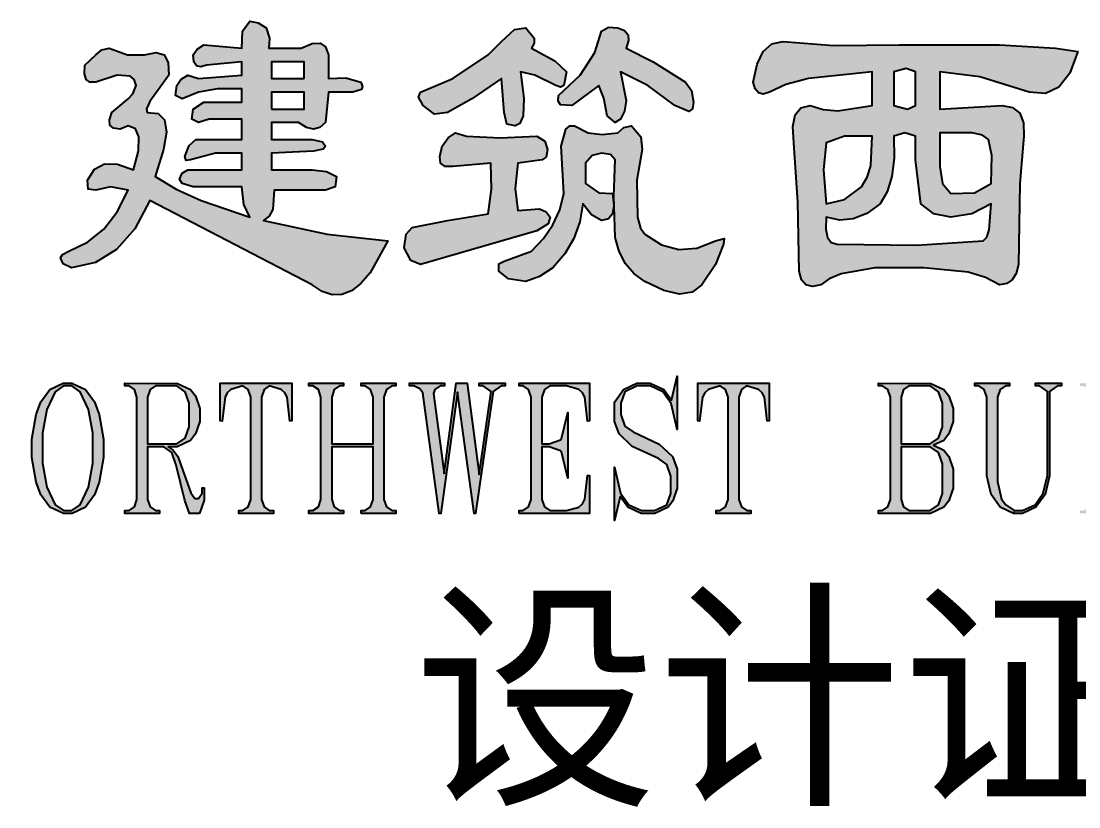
# Model space of a CAD drawing. Extents: x 1241380 to 1952554, y 1012187 to 1766051.
# Drawn here: x 1714487 to 1716441, y 1302134 to 1303586 of the extents above; entities that cross this region are included whole.
import ezdxf
from ezdxf.enums import TextEntityAlignment as Align

# ---------------------------------------------------------------- set-up
doc = ezdxf.new("R2010")
doc.units = 0
for name, color, linetype in [('BTTK', 7, 'Continuous'), ('Logo', 4, 'Continuous'), ('WALL', 2, 'Continuous')]:
    doc.layers.add(name, color=color, linetype=linetype)
doc.styles.add('HT', font='')
doc.styles.add('HZ(TK)', font='geniso.shx', dxfattribs={"width": 0.9, "bigfont": 'hztxt.shx'})
doc.styles.get('HT').set_extended_font_data('SimHei')

# ---------------------------------------------------------------- blocks, each defined once
blk = doc.blocks.new('vhtemplate_2020年新竖式图框_A0')
at = {"layer": 'Logo'}
h = blk.add_hatch(color=4, dxfattribs=at)
h.dxf.hatch_style = 1
h.paths.add_polyline_path([(1122.602, 782.066), (1122.529, 782.043), (1122.477, 782.056), (1122.446, 782.106), (1122.435, 782.191), (1122.485, 782.264), (1122.569, 782.316), (1123.035, 782.275), (1123.044, 782.483), (1123.135, 782.608), (1123.235, 782.587), (1123.335, 782.525), (1123.377, 782.4), (1123.368, 782.275), (1123.768, 782.275), (1123.902, 782.332), (1124.002, 782.337), (1124.068, 782.29), (1124.102, 782.191), (1124.102, 781.9), (1124.318, 781.91), (1124.501, 781.858), (1124.52, 781.804), (1124.51, 781.764), (1124.401, 781.733), (1124.102, 781.733), (1124.068, 781.358), (1123.997, 781.296), (1123.918, 781.275), (1123.831, 781.296), (1123.735, 781.358), (1123.402, 781.358), (1123.402, 781.15), (1123.902, 781.15), (1124.027, 781.119), (1124.068, 781.067), (1124.039, 781.03), (1123.918, 781.004), (1123.402, 780.983), (1123.402, 780.775), (1123.902, 780.775), (1124.077, 780.754), (1124.201, 780.692), (1124.185, 780.567), (1124.068, 780.525), (1123.435, 780.525), (1123.418, 780.286), (1123.373, 780.205), (1123.302, 780.15), (1124.085, 779.984), (1124.835, 779.9), (1124.614, 779.507), (1124.5, 779.375), (1124.385, 779.286), (1124.267, 779.24), (1124.147, 779.237), (1124.026, 779.276), (1123.902, 779.359), (1121.902, 780.4), (1121.717, 780.051), (1121.494, 779.796), (1121.234, 779.635), (1120.936, 779.567), (1120.836, 779.619), (1120.803, 779.692), (1120.828, 779.734), (1120.903, 779.776), (1121.136, 779.885), (1121.336, 780.046), (1121.502, 780.26), (1121.636, 780.525), (1121.419, 780.567), (1121.236, 780.525), (1121.144, 780.536), (1121.136, 780.65), (1121.221, 780.783), (1121.344, 780.848), (1121.504, 780.845), (1121.702, 780.775), (1121.761, 781.012), (1121.769, 781.181), (1121.727, 781.283), (1121.636, 781.317), (1121.536, 781.275), (1121.454, 781.288), (1121.411, 781.327), (1121.404, 781.392), (1121.436, 781.483), (1121.636, 781.65), (1121.694, 781.712), (1121.736, 781.817), (1121.709, 781.887), (1121.661, 781.931), (1121.502, 781.941), (1121.236, 781.858), (1121.165, 781.856), (1121.119, 781.889), (1121.098, 781.96), (1121.102, 782.066), (1121.236, 782.191), (1121.311, 782.254), (1121.402, 782.275), (1121.627, 782.191), (1121.836, 782.191), (1121.979, 782.223), (1122.077, 782.191), (1122.129, 782.098), (1122.135, 781.941), (1121.902, 781.619), (1121.861, 781.528), (1121.869, 781.483), (1122.006, 781.47), (1122.085, 781.39), (1122.106, 781.241), (1122.069, 781.025), (1121.969, 780.692), (1122.227, 780.536), (1122.535, 780.4), (1123.135, 780.192), (1123.06, 780.348), (1123.035, 780.567), (1122.435, 780.567), (1122.302, 780.609), (1122.269, 780.661), (1122.302, 780.734), (1122.369, 780.775), (1123.035, 780.775), (1123.035, 780.983), (1122.71, 780.983), (1122.402, 780.9), (1122.352, 780.89), (1122.335, 780.942), (1122.385, 781.077), (1122.469, 781.15), (1123.035, 781.15), (1123.035, 781.4), (1122.635, 781.4), (1122.502, 781.358), (1122.419, 781.4), (1122.435, 781.525), (1122.569, 781.608), (1123.035, 781.608), (1123.035, 781.775), (1122.735, 781.775), (1122.502, 781.733), (1122.302, 781.65), (1122.219, 781.692), (1122.235, 781.817), (1122.285, 781.889), (1122.369, 781.941), (1122.502, 781.9), (1123.035, 781.941), (1123.035, 782.108)])
h.paths.add_polyline_path([(1123.402, 781.525), (1123.802, 781.525), (1123.802, 781.733), (1123.402, 781.733)], flags=16)
h.paths.add_polyline_path([(1123.802, 781.9), (1123.802, 782.108), (1123.402, 782.108), (1123.402, 781.9)], flags=16)
h = blk.add_hatch(color=4, dxfattribs=at)
h.dxf.hatch_style = 1
h.paths.add_polyline_path([(1126.234, 782.358), (1126.392, 782.504), (1126.534, 782.525), (1126.634, 782.4), (1126.634, 782.337), (1126.601, 782.275), (1126.892, 782.119), (1127.034, 781.983), (1127.001, 781.817), (1126.959, 781.796), (1126.901, 781.817), (1126.642, 781.941), (1126.467, 781.983), (1126.509, 781.66), (1126.501, 781.442), (1126.459, 781.348), (1126.401, 781.317), (1126.301, 781.338), (1126.268, 781.483), (1126.234, 781.9), (1125.868, 781.65), (1125.568, 781.483), (1125.409, 781.462), (1125.268, 781.567), (1125.21, 781.671), (1125.235, 781.733), (1125.634, 781.9), (1126.068, 782.191)])
h.paths.add_polyline_path([(1127.384, 782.223), (1127.467, 782.483), (1127.55, 782.535), (1127.667, 782.525), (1127.748, 782.493), (1127.792, 782.441), (1127.798, 782.368), (1127.767, 782.275), (1128.1, 782.108), (1128.5, 781.858), (1128.575, 781.754), (1128.6, 781.608), (1128.586, 781.528), (1128.542, 781.494), (1128.367, 781.567), (1128.034, 781.817), (1127.7, 781.983), (1127.767, 781.629), (1127.75, 781.499), (1127.7, 781.4), (1127.634, 781.358), (1127.534, 781.442), (1127.492, 781.66), (1127.434, 781.817), (1127.101, 781.567), (1126.959, 781.577), (1126.932, 781.621), (1126.934, 781.692), (1127.201, 781.941)])
h.paths.add_polyline_path([(1127.475, 781.213), (1127.667, 781.233), (1127.742, 781.296), (1127.834, 781.317), (1127.95, 781.181), (1127.967, 781.025), (1127.9, 780.65), (1127.909, 780.192), (1127.944, 780.057), (1128, 779.984), (1128.204, 779.854), (1128.417, 779.796), (1128.638, 779.812), (1128.867, 779.9), (1128.975, 779.932), (1128.967, 779.859), (1128.867, 779.609), (1128.7, 779.359), (1128.581, 779.268), (1128.425, 779.244), (1128.231, 779.289), (1128, 779.401), (1127.865, 779.497), (1127.759, 779.619), (1127.682, 779.768), (1127.634, 779.942), (1127.617, 780.452), (1127.634, 780.9), (1127.575, 780.963), (1127.467, 780.983), (1127.351, 780.952), (1127.267, 780.859), (1127.267, 780.609), (1127.434, 780.494), (1127.6, 780.484), (1127.617, 780.338), (1127.6, 780.234), (1127.55, 780.171), (1127.467, 780.15), (1127.342, 780.223), (1127.234, 780.359), (1127.198, 780.137), (1127.126, 779.932), (1127.015, 779.742), (1126.867, 779.567), (1126.701, 779.463), (1126.534, 779.401), (1126.318, 779.432), (1126.201, 779.526), (1126.201, 779.619), (1126.268, 779.651), (1126.601, 779.776), (1126.751, 779.929), (1126.867, 780.098), (1126.951, 780.283), (1127.001, 780.484), (1126.967, 781.067), (1127.026, 781.275), (1127.074, 781.317), (1127.134, 781.317), (1127.301, 781.233)])
h.paths.add_polyline_path([(1126.109, 780.536), (1126.101, 780.859), (1125.634, 780.817), (1125.539, 780.817), (1125.484, 780.859), (1125.472, 780.942), (1125.501, 781.067), (1125.576, 781.171), (1125.668, 781.233), (1125.801, 781.192), (1126.218, 781.171), (1126.667, 781.192), (1126.767, 781.129), (1126.801, 781.025), (1126.784, 780.931), (1126.734, 780.9), (1126.434, 780.859), (1126.401, 780.546), (1126.434, 780.275), (1126.701, 780.296), (1126.784, 780.26), (1126.834, 780.192), (1126.809, 780.109), (1126.667, 780.025), (1125.235, 779.609), (1125.118, 779.661), (1125.035, 779.817), (1125.06, 779.984), (1125.135, 780.067), (1125.568, 780.15), (1126.068, 780.234)])
h = blk.add_hatch(color=4, dxfattribs=at)
h.dxf.hatch_style = 1
h.paths.add_polyline_path([(1131.233, 781.525), (1131.333, 781.567), (1131.333, 781.983), (1131.216, 782.025), (1131.066, 781.983), (1131.066, 781.567)], flags=16)
h.paths.add_polyline_path([(1130.458, 780.411), (1130.666, 780.567), (1130.737, 780.684), (1130.783, 780.827), (1130.799, 781.192), (1130.458, 781.192), (1130.233, 781.108), (1130.2, 780.775), (1130.233, 780.359)], flags=16)
h.paths.add_polyline_path([(1132.209, 779.945), (1132.241, 780.036), (1132.266, 780.359), (1132.024, 780.234), (1131.766, 780.192), (1131.558, 780.234), (1131.399, 780.359), (1131.333, 780.9), (1131.333, 781.192), (1131.199, 781.233), (1131.066, 781.192), (1131.068, 780.921), (1131.041, 780.692), (1130.985, 780.504), (1130.899, 780.359), (1130.733, 780.239), (1130.566, 780.171), (1130.4, 780.156), (1130.233, 780.192), (1130.229, 780.046), (1130.25, 779.942), (1130.295, 779.88), (1130.366, 779.859), (1131.349, 779.848), (1132.166, 779.9)], flags=16)
h.paths.add_polyline_path([(1131.633, 780.817), (1131.666, 780.609), (1131.766, 780.484), (1132.057, 780.494), (1132.266, 780.609), (1132.274, 780.952), (1132.232, 781.15), (1132.157, 781.202), (1132.032, 781.233), (1131.633, 781.233)], flags=16)
h.paths.add_polyline_path([(1130.325, 782.306), (1131.133, 782.316), (1132.366, 782.316), (1133.057, 782.275), (1133.332, 782.233), (1133.232, 781.968), (1133.099, 781.796), (1132.932, 781.718), (1132.732, 781.733), (1132.124, 781.921), (1131.633, 781.983), (1131.633, 781.525), (1132.399, 781.567), (1132.528, 781.543), (1132.616, 781.473), (1132.661, 781.356), (1132.666, 781.192), (1132.616, 780.609), (1132.599, 779.609), (1132.572, 779.5), (1132.524, 779.421), (1132.455, 779.375), (1132.366, 779.359), (1132.195, 779.45), (1131.982, 779.515), (1131.433, 779.567), (1130.833, 779.567), (1130.416, 779.494), (1130.27, 779.434), (1130.166, 779.359), (1130.062, 779.338), (1129.983, 779.359), (1129.929, 779.421), (1129.9, 779.526), (1129.883, 780.379), (1129.833, 781.108), (1129.821, 781.309), (1129.85, 781.452), (1129.921, 781.538), (1130.033, 781.567), (1130.193, 781.52), (1130.375, 781.504), (1130.799, 781.567), (1130.799, 781.983), (1130.016, 781.9), (1129.737, 781.827), (1129.533, 781.733), (1129.458, 781.71), (1129.4, 781.723), (1129.358, 781.772), (1129.333, 781.858), (1129.381, 782.077), (1129.458, 782.233), (1129.564, 782.327), (1129.7, 782.358)])
h = blk.add_hatch(color=4, dxfattribs=at)
h.dxf.hatch_style = 1
h.paths.add_polyline_path([(1120.135, 778.113), (1120.037, 778.045), (1120.037, 776.544), (1120.019, 776.544), (1119.288, 778.074), (1119.288, 776.646), (1119.386, 776.578), (1119.437, 776.578), (1119.437, 776.544), (1119.116, 776.544), (1119.116, 776.578), (1119.166, 776.578), (1119.263, 776.646), (1119.263, 778.045), (1119.166, 778.113), (1119.116, 778.113), (1119.116, 778.147), (1119.389, 778.147), (1120.013, 776.841), (1120.013, 778.045), (1119.915, 778.113), (1119.864, 778.113), (1119.864, 778.147), (1120.185, 778.147), (1120.185, 778.113)])
h.paths.add_polyline_path([(1121.277, 776.928), (1121.222, 776.774), (1121.111, 776.621), (1120.947, 776.544), (1120.834, 776.544), (1120.832, 776.546), (1120.67, 776.621), (1120.559, 776.774), (1120.504, 776.928), (1120.45, 777.231), (1120.45, 777.46), (1120.504, 777.762), (1120.559, 777.917), (1120.67, 778.07), (1120.834, 778.147), (1120.947, 778.147), (1120.949, 778.145), (1121.111, 778.07), (1121.222, 777.917), (1121.277, 777.762), (1121.331, 777.46), (1121.331, 777.231)])
h.paths.add_polyline_path([(1121.2, 777.53), (1121.147, 777.825), (1121.044, 778.043), (1120.941, 778.113), (1120.84, 778.113), (1120.738, 778.043), (1120.634, 777.825), (1120.582, 777.53), (1120.582, 777.161), (1120.634, 776.866), (1120.738, 776.648), (1120.84, 776.578), (1120.941, 776.578), (1121.044, 776.648), (1121.147, 776.866), (1121.2, 777.161)], flags=16)
h.paths.add_polyline_path([(1122.514, 776.544), (1122.391, 776.544), (1122.334, 776.704), (1122.227, 777.137), (1122.175, 777.295), (1122.074, 777.365), (1121.875, 777.365), (1121.875, 776.715), (1121.907, 776.623), (1121.973, 776.578), (1122.023, 776.578), (1122.023, 776.544), (1121.596, 776.544), (1121.596, 776.578), (1121.646, 776.578), (1121.712, 776.623), (1121.744, 776.715), (1121.744, 777.976), (1121.712, 778.068), (1121.646, 778.113), (1121.596, 778.113), (1121.596, 778.147), (1122.243, 778.145), (1122.405, 778.07), (1122.463, 777.992), (1122.518, 777.835), (1122.518, 777.677), (1122.463, 777.522), (1122.404, 777.442), (1122.241, 777.365), (1122.129, 777.365), (1122.191, 777.323), (1122.248, 777.244), (1122.409, 776.796), (1122.457, 776.727), (1122.501, 776.727), (1122.547, 776.792), (1122.547, 776.859), (1122.571, 776.859), (1122.571, 776.706)])
h.paths.add_polyline_path([(1122.387, 777.902), (1122.336, 778.043), (1122.235, 778.113), (1121.973, 778.113), (1121.907, 778.068), (1121.875, 777.976), (1121.875, 777.4), (1122.235, 777.4), (1122.336, 777.471), (1122.387, 777.611)], flags=16)
h.paths.add_polyline_path([(1123.627, 777.68), (1123.592, 777.974), (1123.565, 778.027), (1123.52, 778.07), (1123.373, 778.113), (1123.309, 778.068), (1123.276, 777.976), (1123.276, 776.715), (1123.309, 776.623), (1123.374, 776.578), (1123.425, 776.578), (1123.425, 776.544), (1122.997, 776.544), (1122.997, 776.578), (1123.047, 776.578), (1123.113, 776.623), (1123.145, 776.715), (1123.145, 777.976), (1123.113, 778.068), (1123.049, 778.113), (1122.902, 778.07), (1122.856, 778.027), (1122.83, 777.974), (1122.795, 777.68), (1122.77, 777.682), (1122.77, 778.147), (1123.651, 778.147), (1123.651, 777.682)])
h.paths.add_polyline_path([(1124.504, 776.544), (1124.504, 776.578), (1124.554, 776.578), (1124.621, 776.623), (1124.653, 776.715), (1124.653, 777.365), (1124.142, 777.365), (1124.142, 776.715), (1124.174, 776.623), (1124.239, 776.578), (1124.289, 776.578), (1124.289, 776.544), (1123.862, 776.544), (1123.862, 776.578), (1123.912, 776.578), (1123.978, 776.623), (1124.01, 776.715), (1124.01, 777.976), (1123.978, 778.068), (1123.912, 778.113), (1123.862, 778.113), (1123.862, 778.147), (1124.289, 778.147), (1124.289, 778.113), (1124.239, 778.113), (1124.174, 778.068), (1124.142, 777.976), (1124.142, 777.4), (1124.653, 777.4), (1124.653, 777.976), (1124.621, 778.068), (1124.554, 778.113), (1124.504, 778.113), (1124.504, 778.147), (1124.932, 778.147), (1124.932, 778.113), (1124.882, 778.113), (1124.816, 778.068), (1124.784, 777.976), (1124.784, 776.715), (1124.816, 776.623), (1124.882, 776.578), (1124.932, 776.578), (1124.932, 776.544)])
h.paths.add_polyline_path([(1126.229, 778.113), (1126.13, 778.045), (1125.915, 776.544), (1125.895, 776.544), (1125.691, 778.039), (1125.488, 776.544), (1125.467, 776.544), (1125.264, 778.029), (1125.229, 778.079), (1125.155, 778.113), (1125.102, 778.113), (1125.102, 778.147), (1125.531, 778.147), (1125.531, 778.113), (1125.48, 778.113), (1125.414, 778.068), (1125.397, 778.019), (1125.529, 777.035), (1125.676, 778.147), (1125.809, 778.147), (1125.959, 777.024), (1126.106, 778.047), (1126.009, 778.113), (1125.959, 778.113), (1125.959, 778.147), (1126.28, 778.147), (1126.28, 778.113)])
h.paths.add_polyline_path([(1126.45, 776.544), (1126.45, 776.578), (1126.5, 776.578), (1126.566, 776.623), (1126.598, 776.715), (1126.598, 777.976), (1126.566, 778.068), (1126.5, 778.113), (1126.45, 778.113), (1126.45, 778.147), (1127.317, 778.147), (1127.317, 777.682), (1127.293, 777.68), (1127.258, 777.974), (1127.231, 778.027), (1127.186, 778.07), (1127.036, 778.113), (1126.827, 778.113), (1126.761, 778.068), (1126.729, 777.976), (1126.729, 777.4), (1126.822, 777.4), (1126.96, 777.449), (1126.973, 777.466), (1127.05, 777.786), (1127.05, 776.979), (1126.973, 777.3), (1126.96, 777.316), (1126.822, 777.365), (1126.729, 777.365), (1126.729, 776.715), (1126.761, 776.623), (1126.827, 776.578), (1127.036, 776.578), (1127.186, 776.621), (1127.231, 776.663), (1127.258, 776.717), (1127.293, 777.012), (1127.317, 777.009), (1127.317, 776.544)])
h.paths.add_polyline_path([(1128.343, 776.7), (1128.285, 776.621), (1128.12, 776.544), (1127.955, 776.544), (1127.791, 776.621), (1127.694, 776.753), (1127.624, 776.457), (1127.624, 777.114), (1127.7, 776.794), (1127.803, 776.65), (1127.959, 776.578), (1128.116, 776.578), (1128.269, 776.65), (1128.32, 776.79), (1128.32, 777.004), (1128.269, 777.146), (1128.167, 777.218), (1127.844, 777.368), (1127.681, 777.522), (1127.624, 777.677), (1127.624, 777.913), (1127.734, 778.07), (1127.902, 778.147), (1128.066, 778.147), (1128.231, 778.07), (1128.327, 777.938), (1128.397, 778.235), (1128.397, 777.577), (1128.321, 777.897), (1128.219, 778.041), (1128.063, 778.113), (1127.905, 778.113), (1127.752, 778.041), (1127.702, 777.902), (1127.702, 777.76), (1127.752, 777.62), (1127.855, 777.548), (1128.177, 777.398), (1128.341, 777.244), (1128.397, 777.088), (1128.397, 776.855)])
h.paths.add_polyline_path([(1129.506, 777.68), (1129.471, 777.974), (1129.445, 778.027), (1129.399, 778.07), (1129.252, 778.113), (1129.188, 778.068), (1129.156, 777.976), (1129.156, 776.715), (1129.188, 776.623), (1129.254, 776.578), (1129.304, 776.578), (1129.304, 776.544), (1128.876, 776.544), (1128.876, 776.578), (1128.927, 776.578), (1128.992, 776.623), (1129.024, 776.715), (1129.024, 777.976), (1128.992, 778.068), (1128.928, 778.113), (1128.781, 778.07), (1128.736, 778.027), (1128.709, 777.974), (1128.674, 777.68), (1128.65, 777.682), (1128.65, 778.147), (1129.531, 778.147), (1129.531, 777.682)])
h = blk.add_hatch(color=4, dxfattribs=at)
h.dxf.hatch_style = 1
h.paths.add_polyline_path([(1131.742, 776.7), (1131.683, 776.621), (1131.518, 776.544), (1130.875, 776.544), (1130.875, 776.578), (1130.925, 776.578), (1130.991, 776.623), (1131.023, 776.715), (1131.023, 777.976), (1130.991, 778.068), (1130.925, 778.113), (1130.875, 778.113), (1130.875, 778.147), (1131.521, 778.145), (1131.683, 778.07), (1131.742, 777.992), (1131.797, 777.835), (1131.797, 777.677), (1131.742, 777.522), (1131.683, 777.442), (1131.555, 777.383), (1131.683, 777.323), (1131.742, 777.244), (1131.797, 777.088), (1131.797, 776.855)])
h.paths.add_polyline_path([(1131.666, 777.902), (1131.615, 778.043), (1131.514, 778.113), (1131.252, 778.113), (1131.186, 778.068), (1131.154, 777.976), (1131.154, 777.4), (1131.514, 777.4), (1131.615, 777.471), (1131.666, 777.611)], flags=16)
h.paths.add_polyline_path([(1131.666, 777.155), (1131.615, 777.295), (1131.514, 777.365), (1131.154, 777.365), (1131.154, 776.715), (1131.186, 776.623), (1131.252, 776.578), (1131.514, 776.578), (1131.615, 776.648), (1131.666, 776.79)], flags=16)
h.paths.add_polyline_path([(1133.081, 778.113), (1132.983, 778.045), (1132.983, 777.007), (1132.928, 776.776), (1132.816, 776.621), (1132.651, 776.544), (1132.543, 776.544), (1132.543, 776.558), (1132.538, 776.544), (1132.376, 776.621), (1132.265, 776.776), (1132.21, 777.007), (1132.21, 777.976), (1132.178, 778.068), (1132.112, 778.113), (1132.062, 778.113), (1132.062, 778.147), (1132.489, 778.147), (1132.489, 778.113), (1132.439, 778.113), (1132.373, 778.068), (1132.341, 777.976), (1132.341, 776.937), (1132.393, 776.719), (1132.443, 776.65), (1132.546, 776.578), (1132.648, 776.578), (1132.804, 776.65), (1132.906, 776.794), (1132.958, 777.012), (1132.958, 778.045), (1132.861, 778.113), (1132.81, 778.113), (1132.81, 778.147), (1133.131, 778.147), (1133.131, 778.113)])
h.paths.add_polyline_path([(1133.356, 776.544), (1133.356, 776.578), (1133.406, 776.578), (1133.471, 776.623), (1133.503, 776.715), (1133.503, 777.976), (1133.471, 778.068), (1133.406, 778.113), (1133.356, 778.113), (1133.356, 778.147), (1133.783, 778.147), (1133.783, 778.113), (1133.733, 778.113), (1133.667, 778.068), (1133.635, 777.976), (1133.635, 776.715), (1133.667, 776.623), (1133.733, 776.578), (1133.783, 776.578), (1133.783, 776.544)])
h.paths.add_polyline_path([(1134.007, 776.544), (1134.007, 776.578), (1134.057, 776.578), (1134.123, 776.623), (1134.155, 776.715), (1134.155, 777.976), (1134.123, 778.068), (1134.057, 778.113), (1134.007, 778.113), (1134.007, 778.147), (1134.434, 778.147), (1134.434, 778.113), (1134.384, 778.113), (1134.319, 778.068), (1134.286, 777.976), (1134.286, 776.715), (1134.319, 776.623), (1134.384, 776.578), (1134.54, 776.578), (1134.69, 776.621), (1134.736, 776.663), (1134.761, 776.717), (1134.797, 777.012), (1134.821, 777.009), (1134.821, 776.544)])
h.paths.add_polyline_path([(1135.847, 776.928), (1135.793, 776.774), (1135.682, 776.621), (1135.517, 776.544), (1134.98, 776.544), (1134.98, 776.578), (1135.03, 776.578), (1135.096, 776.623), (1135.128, 776.715), (1135.128, 777.976), (1135.096, 778.068), (1135.03, 778.113), (1134.98, 778.113), (1134.98, 778.147), (1135.517, 778.147), (1135.682, 778.07), (1135.793, 777.917), (1135.847, 777.762), (1135.902, 777.534), (1135.902, 777.157)])
h.paths.add_polyline_path([(1135.771, 777.53), (1135.718, 777.825), (1135.614, 778.043), (1135.511, 778.113), (1135.357, 778.113), (1135.291, 778.068), (1135.259, 777.976), (1135.259, 776.715), (1135.291, 776.623), (1135.357, 776.578), (1135.511, 776.578), (1135.614, 776.648), (1135.718, 776.866), (1135.771, 777.161)], flags=16)
h.paths.add_polyline_path([(1136.167, 776.544), (1136.167, 776.578), (1136.217, 776.578), (1136.283, 776.623), (1136.315, 776.715), (1136.315, 777.976), (1136.283, 778.068), (1136.217, 778.113), (1136.167, 778.113), (1136.167, 778.147), (1136.594, 778.147), (1136.594, 778.113), (1136.544, 778.113), (1136.478, 778.068), (1136.446, 777.976), (1136.446, 776.715), (1136.478, 776.623), (1136.544, 776.578), (1136.594, 776.578), (1136.594, 776.544)])
h.paths.add_polyline_path([(1137.838, 778.113), (1137.741, 778.045), (1137.741, 776.544), (1137.722, 776.544), (1136.991, 778.074), (1136.991, 776.646), (1137.089, 776.578), (1137.14, 776.578), (1137.14, 776.544), (1136.819, 776.544), (1136.819, 776.578), (1136.869, 776.578), (1136.966, 776.646), (1136.966, 778.045), (1136.869, 778.113), (1136.819, 778.113), (1136.819, 778.147), (1137.092, 778.147), (1137.716, 776.841), (1137.716, 778.045), (1137.618, 778.113), (1137.567, 778.113), (1137.567, 778.147), (1137.888, 778.147), (1137.888, 778.113)])
h.paths.add_polyline_path([(1139.078, 777.141), (1139.013, 777.096), (1138.98, 777.004), (1138.98, 776.521), (1138.91, 776.619), (1138.811, 776.619), (1138.703, 776.544), (1138.536, 776.546), (1138.374, 776.621), (1138.262, 776.774), (1138.209, 776.928), (1138.153, 777.157), (1138.153, 777.534), (1138.209, 777.762), (1138.262, 777.917), (1138.374, 778.07), (1138.537, 778.147), (1138.703, 778.147), (1138.815, 778.07), (1138.91, 777.938), (1138.98, 778.235), (1138.98, 777.577), (1138.904, 777.897), (1138.8, 778.041), (1138.698, 778.113), (1138.543, 778.113), (1138.441, 778.043), (1138.337, 777.825), (1138.285, 777.53), (1138.285, 777.161), (1138.337, 776.866), (1138.441, 776.648), (1138.543, 776.578), (1138.698, 776.578), (1138.8, 776.65), (1138.849, 776.717), (1138.849, 777.004), (1138.817, 777.096), (1138.751, 777.141), (1138.7, 777.141), (1138.7, 777.175), (1139.129, 777.175), (1139.129, 777.141)])
at = {"layer": 'Logo', "color": 4}
for points in [[(1122.602, 782.066), (1122.529, 782.043), (1122.477, 782.056), (1122.446, 782.106), (1122.435, 782.191), (1122.485, 782.264), (1122.569, 782.316), (1123.035, 782.275), (1123.044, 782.483), (1123.135, 782.608), (1123.235, 782.587), (1123.335, 782.525), (1123.377, 782.4), (1123.368, 782.275), (1123.768, 782.275), (1123.902, 782.332), (1124.002, 782.337), (1124.068, 782.29), (1124.102, 782.191), (1124.102, 781.9), (1124.318, 781.91), (1124.501, 781.858), (1124.52, 781.804), (1124.51, 781.764), (1124.401, 781.733), (1124.102, 781.733), (1124.068, 781.358), (1123.997, 781.296), (1123.918, 781.275), (1123.831, 781.296), (1123.735, 781.358), (1123.402, 781.358), (1123.402, 781.15), (1123.902, 781.15), (1124.027, 781.119), (1124.068, 781.067), (1124.039, 781.03), (1123.918, 781.004), (1123.402, 780.983), (1123.402, 780.775), (1123.902, 780.775), (1124.077, 780.754), (1124.201, 780.692), (1124.185, 780.567), (1124.068, 780.525), (1123.435, 780.525), (1123.418, 780.286), (1123.373, 780.205), (1123.302, 780.15), (1124.085, 779.984), (1124.835, 779.9), (1124.614, 779.507), (1124.5, 779.375), (1124.385, 779.286), (1124.267, 779.24), (1124.147, 779.237), (1124.026, 779.276), (1123.902, 779.359), (1121.902, 780.4), (1121.717, 780.051), (1121.494, 779.796), (1121.234, 779.635), (1120.936, 779.567), (1120.836, 779.619), (1120.803, 779.692), (1120.828, 779.734), (1120.903, 779.776), (1121.136, 779.885), (1121.336, 780.046), (1121.502, 780.26), (1121.636, 780.525), (1121.419, 780.567), (1121.236, 780.525), (1121.144, 780.536), (1121.136, 780.65), (1121.221, 780.783), (1121.344, 780.848), (1121.504, 780.845), (1121.702, 780.775), (1121.761, 781.012), (1121.769, 781.181), (1121.727, 781.283), (1121.636, 781.317), (1121.536, 781.275), (1121.454, 781.288), (1121.411, 781.327), (1121.404, 781.392), (1121.436, 781.483), (1121.636, 781.65), (1121.694, 781.712), (1121.736, 781.817), (1121.709, 781.887), (1121.661, 781.931), (1121.502, 781.941), (1121.236, 781.858), (1121.165, 781.856), (1121.119, 781.889), (1121.098, 781.96), (1121.102, 782.066), (1121.236, 782.191), (1121.311, 782.254), (1121.402, 782.275), (1121.627, 782.191), (1121.836, 782.191), (1121.979, 782.223), (1122.077, 782.191), (1122.129, 782.098), (1122.135, 781.941), (1121.902, 781.619), (1121.861, 781.528), (1121.869, 781.483), (1122.006, 781.47), (1122.085, 781.39), (1122.106, 781.241), (1122.069, 781.025), (1121.969, 780.692), (1122.227, 780.536), (1122.535, 780.4), (1123.135, 780.192), (1123.06, 780.348), (1123.035, 780.567), (1122.435, 780.567), (1122.302, 780.609), (1122.269, 780.661), (1122.302, 780.734), (1122.369, 780.775), (1123.035, 780.775), (1123.035, 780.983), (1122.71, 780.983), (1122.402, 780.9), (1122.352, 780.89), (1122.335, 780.942), (1122.385, 781.077), (1122.469, 781.15), (1123.035, 781.15), (1123.035, 781.4), (1122.635, 781.4), (1122.502, 781.358), (1122.419, 781.4), (1122.435, 781.525), (1122.569, 781.608), (1123.035, 781.608), (1123.035, 781.775), (1122.735, 781.775), (1122.502, 781.733), (1122.302, 781.65), (1122.219, 781.692), (1122.235, 781.817), (1122.285, 781.889), (1122.369, 781.941), (1122.502, 781.9), (1123.035, 781.941), (1123.035, 782.108)], [(1126.234, 782.358), (1126.392, 782.504), (1126.534, 782.525), (1126.634, 782.4), (1126.634, 782.337), (1126.601, 782.275), (1126.892, 782.119), (1127.034, 781.983), (1127.001, 781.817), (1126.959, 781.796), (1126.901, 781.817), (1126.642, 781.941), (1126.467, 781.983), (1126.509, 781.66), (1126.501, 781.442), (1126.459, 781.348), (1126.401, 781.317), (1126.301, 781.338), (1126.268, 781.483), (1126.234, 781.9), (1125.868, 781.65), (1125.568, 781.483), (1125.409, 781.462), (1125.268, 781.567), (1125.21, 781.671), (1125.235, 781.733), (1125.634, 781.9), (1126.068, 782.191)], [(1127.384, 782.223), (1127.467, 782.483), (1127.55, 782.535), (1127.667, 782.525), (1127.748, 782.493), (1127.792, 782.441), (1127.798, 782.368), (1127.767, 782.275), (1128.1, 782.108), (1128.5, 781.858), (1128.575, 781.754), (1128.6, 781.608), (1128.586, 781.528), (1128.542, 781.494), (1128.367, 781.567), (1128.034, 781.817), (1127.7, 781.983), (1127.767, 781.629), (1127.75, 781.499), (1127.7, 781.4), (1127.634, 781.358), (1127.534, 781.442), (1127.492, 781.66), (1127.434, 781.817), (1127.101, 781.567), (1126.959, 781.577), (1126.932, 781.621), (1126.934, 781.692), (1127.201, 781.941)], [(1130.325, 782.306), (1131.133, 782.316), (1132.366, 782.316), (1133.057, 782.275), (1133.332, 782.233), (1133.232, 781.968), (1133.099, 781.796), (1132.932, 781.718), (1132.732, 781.733), (1132.124, 781.921), (1131.633, 781.983), (1131.633, 781.525), (1132.399, 781.567), (1132.528, 781.543), (1132.616, 781.473), (1132.661, 781.356), (1132.666, 781.192), (1132.616, 780.609), (1132.599, 779.609), (1132.572, 779.5), (1132.524, 779.421), (1132.455, 779.375), (1132.366, 779.359), (1132.195, 779.45), (1131.982, 779.515), (1131.433, 779.567), (1130.833, 779.567), (1130.416, 779.494), (1130.27, 779.434), (1130.166, 779.359), (1130.062, 779.338), (1129.983, 779.359), (1129.929, 779.421), (1129.9, 779.526), (1129.883, 780.379), (1129.833, 781.108), (1129.821, 781.309), (1129.85, 781.452), (1129.921, 781.538), (1130.033, 781.567), (1130.193, 781.52), (1130.375, 781.504), (1130.799, 781.567), (1130.799, 781.983), (1130.016, 781.9), (1129.737, 781.827), (1129.533, 781.733), (1129.458, 781.71), (1129.4, 781.723), (1129.358, 781.772), (1129.333, 781.858), (1129.381, 782.077), (1129.458, 782.233), (1129.564, 782.327), (1129.7, 782.358)], [(1123.802, 781.9), (1123.802, 782.108), (1123.402, 782.108), (1123.402, 781.9)], [(1131.233, 781.525), (1131.333, 781.567), (1131.333, 781.983), (1131.216, 782.025), (1131.066, 781.983), (1131.066, 781.567)], [(1123.402, 781.525), (1123.802, 781.525), (1123.802, 781.733), (1123.402, 781.733)], [(1127.475, 781.213), (1127.667, 781.233), (1127.742, 781.296), (1127.834, 781.317), (1127.95, 781.181), (1127.967, 781.025), (1127.9, 780.65), (1127.909, 780.192), (1127.944, 780.057), (1128, 779.984), (1128.204, 779.854), (1128.417, 779.796), (1128.638, 779.812), (1128.867, 779.9), (1128.975, 779.932), (1128.967, 779.859), (1128.867, 779.609), (1128.7, 779.359), (1128.581, 779.268), (1128.425, 779.244), (1128.231, 779.289), (1128, 779.401), (1127.865, 779.497), (1127.759, 779.619), (1127.682, 779.768), (1127.634, 779.942), (1127.617, 780.452), (1127.634, 780.9), (1127.575, 780.963), (1127.467, 780.983), (1127.351, 780.952), (1127.267, 780.859), (1127.267, 780.609), (1127.434, 780.494), (1127.6, 780.484), (1127.617, 780.338), (1127.6, 780.234), (1127.55, 780.171), (1127.467, 780.15), (1127.342, 780.223), (1127.234, 780.359), (1127.198, 780.137), (1127.126, 779.932), (1127.015, 779.742), (1126.867, 779.567), (1126.701, 779.463), (1126.534, 779.401), (1126.318, 779.432), (1126.201, 779.526), (1126.201, 779.619), (1126.268, 779.651), (1126.601, 779.776), (1126.751, 779.929), (1126.867, 780.098), (1126.951, 780.283), (1127.001, 780.484), (1126.967, 781.067), (1127.026, 781.275), (1127.074, 781.317), (1127.134, 781.317), (1127.301, 781.233)], [(1126.109, 780.536), (1126.101, 780.859), (1125.634, 780.817), (1125.539, 780.817), (1125.484, 780.859), (1125.472, 780.942), (1125.501, 781.067), (1125.576, 781.171), (1125.668, 781.233), (1125.801, 781.192), (1126.218, 781.171), (1126.667, 781.192), (1126.767, 781.129), (1126.801, 781.025), (1126.784, 780.931), (1126.734, 780.9), (1126.434, 780.859), (1126.401, 780.546), (1126.434, 780.275), (1126.701, 780.296), (1126.784, 780.26), (1126.834, 780.192), (1126.809, 780.109), (1126.667, 780.025), (1125.235, 779.609), (1125.118, 779.661), (1125.035, 779.817), (1125.06, 779.984), (1125.135, 780.067), (1125.568, 780.15), (1126.068, 780.234)], [(1130.458, 780.411), (1130.666, 780.567), (1130.737, 780.684), (1130.783, 780.827), (1130.799, 781.192), (1130.458, 781.192), (1130.233, 781.108), (1130.2, 780.775), (1130.233, 780.359)], [(1132.209, 779.945), (1132.241, 780.036), (1132.266, 780.359), (1132.024, 780.234), (1131.766, 780.192), (1131.558, 780.234), (1131.399, 780.359), (1131.333, 780.9), (1131.333, 781.192), (1131.199, 781.233), (1131.066, 781.192), (1131.068, 780.921), (1131.041, 780.692), (1130.985, 780.504), (1130.899, 780.359), (1130.733, 780.239), (1130.566, 780.171), (1130.4, 780.156), (1130.233, 780.192), (1130.229, 780.046), (1130.25, 779.942), (1130.295, 779.88), (1130.366, 779.859), (1131.349, 779.848), (1132.166, 779.9)], [(1131.633, 780.817), (1131.666, 780.609), (1131.766, 780.484), (1132.057, 780.494), (1132.266, 780.609), (1132.274, 780.952), (1132.232, 781.15), (1132.157, 781.202), (1132.032, 781.233), (1131.633, 781.233)], [(1128.343, 776.7), (1128.285, 776.621), (1128.12, 776.544), (1127.955, 776.544), (1127.791, 776.621), (1127.694, 776.753), (1127.624, 776.457), (1127.624, 777.114), (1127.7, 776.794), (1127.803, 776.65), (1127.959, 776.578), (1128.116, 776.578), (1128.269, 776.65), (1128.32, 776.79), (1128.32, 777.004), (1128.269, 777.146), (1128.167, 777.218), (1127.844, 777.368), (1127.681, 777.522), (1127.624, 777.677), (1127.624, 777.913), (1127.734, 778.07), (1127.902, 778.147), (1128.066, 778.147), (1128.231, 778.07), (1128.327, 777.938), (1128.397, 778.235), (1128.397, 777.577), (1128.321, 777.897), (1128.219, 778.041), (1128.063, 778.113), (1127.905, 778.113), (1127.752, 778.041), (1127.702, 777.902), (1127.702, 777.76), (1127.752, 777.62), (1127.855, 777.548), (1128.177, 777.398), (1128.341, 777.244), (1128.397, 777.088), (1128.397, 776.855)], [(1121.277, 776.928), (1121.222, 776.774), (1121.111, 776.621), (1120.947, 776.544), (1120.834, 776.544), (1120.832, 776.546), (1120.67, 776.621), (1120.559, 776.774), (1120.504, 776.928), (1120.45, 777.231), (1120.45, 777.46), (1120.504, 777.762), (1120.559, 777.917), (1120.67, 778.07), (1120.834, 778.147), (1120.947, 778.147), (1120.949, 778.145), (1121.111, 778.07), (1121.222, 777.917), (1121.277, 777.762), (1121.331, 777.46), (1121.331, 777.231)], [(1121.2, 777.53), (1121.147, 777.825), (1121.044, 778.043), (1120.941, 778.113), (1120.84, 778.113), (1120.738, 778.043), (1120.634, 777.825), (1120.582, 777.53), (1120.582, 777.161), (1120.634, 776.866), (1120.738, 776.648), (1120.84, 776.578), (1120.941, 776.578), (1121.044, 776.648), (1121.147, 776.866), (1121.2, 777.161)], [(1122.514, 776.544), (1122.391, 776.544), (1122.334, 776.704), (1122.227, 777.137), (1122.175, 777.295), (1122.074, 777.365), (1121.875, 777.365), (1121.875, 776.715), (1121.907, 776.623), (1121.973, 776.578), (1122.023, 776.578), (1122.023, 776.544), (1121.596, 776.544), (1121.596, 776.578), (1121.646, 776.578), (1121.712, 776.623), (1121.744, 776.715), (1121.744, 777.976), (1121.712, 778.068), (1121.646, 778.113), (1121.596, 778.113), (1121.596, 778.147), (1122.243, 778.145), (1122.405, 778.07), (1122.463, 777.992), (1122.518, 777.835), (1122.518, 777.677), (1122.463, 777.522), (1122.404, 777.442), (1122.241, 777.365), (1122.129, 777.365), (1122.191, 777.323), (1122.248, 777.244), (1122.409, 776.796), (1122.457, 776.727), (1122.501, 776.727), (1122.547, 776.792), (1122.547, 776.859), (1122.571, 776.859), (1122.571, 776.706)], [(1122.387, 777.902), (1122.336, 778.043), (1122.235, 778.113), (1121.973, 778.113), (1121.907, 778.068), (1121.875, 777.976), (1121.875, 777.4), (1122.235, 777.4), (1122.336, 777.471), (1122.387, 777.611)], [(1123.627, 777.68), (1123.592, 777.974), (1123.565, 778.027), (1123.52, 778.07), (1123.373, 778.113), (1123.309, 778.068), (1123.276, 777.976), (1123.276, 776.715), (1123.309, 776.623), (1123.374, 776.578), (1123.425, 776.578), (1123.425, 776.544), (1122.997, 776.544), (1122.997, 776.578), (1123.047, 776.578), (1123.113, 776.623), (1123.145, 776.715), (1123.145, 777.976), (1123.113, 778.068), (1123.049, 778.113), (1122.902, 778.07), (1122.856, 778.027), (1122.83, 777.974), (1122.795, 777.68), (1122.77, 777.682), (1122.77, 778.147), (1123.651, 778.147), (1123.651, 777.682)], [(1124.504, 776.544), (1124.504, 776.578), (1124.554, 776.578), (1124.621, 776.623), (1124.653, 776.715), (1124.653, 777.365), (1124.142, 777.365), (1124.142, 776.715), (1124.174, 776.623), (1124.239, 776.578), (1124.289, 776.578), (1124.289, 776.544), (1123.862, 776.544), (1123.862, 776.578), (1123.912, 776.578), (1123.978, 776.623), (1124.01, 776.715), (1124.01, 777.976), (1123.978, 778.068), (1123.912, 778.113), (1123.862, 778.113), (1123.862, 778.147), (1124.289, 778.147), (1124.289, 778.113), (1124.239, 778.113), (1124.174, 778.068), (1124.142, 777.976), (1124.142, 777.4), (1124.653, 777.4), (1124.653, 777.976), (1124.621, 778.068), (1124.554, 778.113), (1124.504, 778.113), (1124.504, 778.147), (1124.932, 778.147), (1124.932, 778.113), (1124.882, 778.113), (1124.816, 778.068), (1124.784, 777.976), (1124.784, 776.715), (1124.816, 776.623), (1124.882, 776.578), (1124.932, 776.578), (1124.932, 776.544)], [(1126.229, 778.113), (1126.13, 778.045), (1125.915, 776.544), (1125.895, 776.544), (1125.691, 778.039), (1125.488, 776.544), (1125.467, 776.544), (1125.264, 778.029), (1125.229, 778.079), (1125.155, 778.113), (1125.102, 778.113), (1125.102, 778.147), (1125.531, 778.147), (1125.531, 778.113), (1125.48, 778.113), (1125.414, 778.068), (1125.397, 778.019), (1125.529, 777.035), (1125.676, 778.147), (1125.809, 778.147), (1125.959, 777.024), (1126.106, 778.047), (1126.009, 778.113), (1125.959, 778.113), (1125.959, 778.147), (1126.28, 778.147), (1126.28, 778.113)], [(1126.45, 776.544), (1126.45, 776.578), (1126.5, 776.578), (1126.566, 776.623), (1126.598, 776.715), (1126.598, 777.976), (1126.566, 778.068), (1126.5, 778.113), (1126.45, 778.113), (1126.45, 778.147), (1127.317, 778.147), (1127.317, 777.682), (1127.293, 777.68), (1127.258, 777.974), (1127.231, 778.027), (1127.186, 778.07), (1127.036, 778.113), (1126.827, 778.113), (1126.761, 778.068), (1126.729, 777.976), (1126.729, 777.4), (1126.822, 777.4), (1126.96, 777.449), (1126.973, 777.466), (1127.05, 777.786), (1127.05, 776.979), (1126.973, 777.3), (1126.96, 777.316), (1126.822, 777.365), (1126.729, 777.365), (1126.729, 776.715), (1126.761, 776.623), (1126.827, 776.578), (1127.036, 776.578), (1127.186, 776.621), (1127.231, 776.663), (1127.258, 776.717), (1127.293, 777.012), (1127.317, 777.009), (1127.317, 776.544)], [(1129.506, 777.68), (1129.471, 777.974), (1129.445, 778.027), (1129.399, 778.07), (1129.252, 778.113), (1129.188, 778.068), (1129.156, 777.976), (1129.156, 776.715), (1129.188, 776.623), (1129.254, 776.578), (1129.304, 776.578), (1129.304, 776.544), (1128.876, 776.544), (1128.876, 776.578), (1128.927, 776.578), (1128.992, 776.623), (1129.024, 776.715), (1129.024, 777.976), (1128.992, 778.068), (1128.928, 778.113), (1128.781, 778.07), (1128.736, 778.027), (1128.709, 777.974), (1128.674, 777.68), (1128.65, 777.682), (1128.65, 778.147), (1129.531, 778.147), (1129.531, 777.682)], [(1131.742, 776.7), (1131.683, 776.621), (1131.518, 776.544), (1130.875, 776.544), (1130.875, 776.578), (1130.925, 776.578), (1130.991, 776.623), (1131.023, 776.715), (1131.023, 777.976), (1130.991, 778.068), (1130.925, 778.113), (1130.875, 778.113), (1130.875, 778.147), (1131.521, 778.145), (1131.683, 778.07), (1131.742, 777.992), (1131.797, 777.835), (1131.797, 777.677), (1131.742, 777.522), (1131.683, 777.442), (1131.555, 777.383), (1131.683, 777.323), (1131.742, 777.244), (1131.797, 777.088), (1131.797, 776.855)], [(1131.666, 777.902), (1131.615, 778.043), (1131.514, 778.113), (1131.252, 778.113), (1131.186, 778.068), (1131.154, 777.976), (1131.154, 777.4), (1131.514, 777.4), (1131.615, 777.471), (1131.666, 777.611)], [(1133.081, 778.113), (1132.983, 778.045), (1132.983, 777.007), (1132.928, 776.776), (1132.816, 776.621), (1132.651, 776.544), (1132.543, 776.544), (1132.543, 776.558), (1132.538, 776.544), (1132.376, 776.621), (1132.265, 776.776), (1132.21, 777.007), (1132.21, 777.976), (1132.178, 778.068), (1132.112, 778.113), (1132.062, 778.113), (1132.062, 778.147), (1132.489, 778.147), (1132.489, 778.113), (1132.439, 778.113), (1132.373, 778.068), (1132.341, 777.976), (1132.341, 776.937), (1132.393, 776.719), (1132.443, 776.65), (1132.546, 776.578), (1132.648, 776.578), (1132.804, 776.65), (1132.906, 776.794), (1132.958, 777.012), (1132.958, 778.045), (1132.861, 778.113), (1132.81, 778.113), (1132.81, 778.147), (1133.131, 778.147), (1133.131, 778.113)], [(1131.666, 777.155), (1131.615, 777.295), (1131.514, 777.365), (1131.154, 777.365), (1131.154, 776.715), (1131.186, 776.623), (1131.252, 776.578), (1131.514, 776.578), (1131.615, 776.648), (1131.666, 776.79)]]:
    blk.add_lwpolyline(points, close=True, dxfattribs=at)
at = {"color": 4, "style": 'HT'}
blk.add_text('设计证书编号：A261002637', height=2.2, dxfattribs=at).set_placement((1125.153, 775.378), align=Align.TOP_LEFT)
at = {"layer": 'BTTK', "color": 4, "style": 'HZ(TK)', "width": 0.9}
for tag, p in [('合作单位', (1144, 743.5)), ('建设单位', (1144, 209.5)), ('工程名称', (1144, 176.5)), ('子项名称', (1154, 160)), ('图纸名称', (1144, 141))]:
    blk.add_attdef(tag, text='', height=3.5, dxfattribs=at).set_placement(p, align=Align.MIDDLE_CENTER)
for tag, p in [('注册证书号', (1156.5, 309.006)), ('注册印章号', (1156.5, 301.006)), ('设计号', (1154, 193)), ('图别', (1137.75, 34)), ('图号', (1170.25, 34)), ('版本号', (1137.75, 26)), ('日期', (1170.25, 26))]:
    blk.add_attdef(tag, text='', height=3.5, dxfattribs=at).set_placement(p, align=Align.MIDDLE)

msp = doc.modelspace()

# ---------------------------------------------------------------- block references
at = {"layer": 'WALL', "xscale": 150, "yscale": 150, "zscale": 150}
msp.add_blockref('vhtemplate_2020年新竖式图框_A0', (1546439.2, 1186194.8), dxfattribs=at)

doc.saveas('drawing.dxf')
